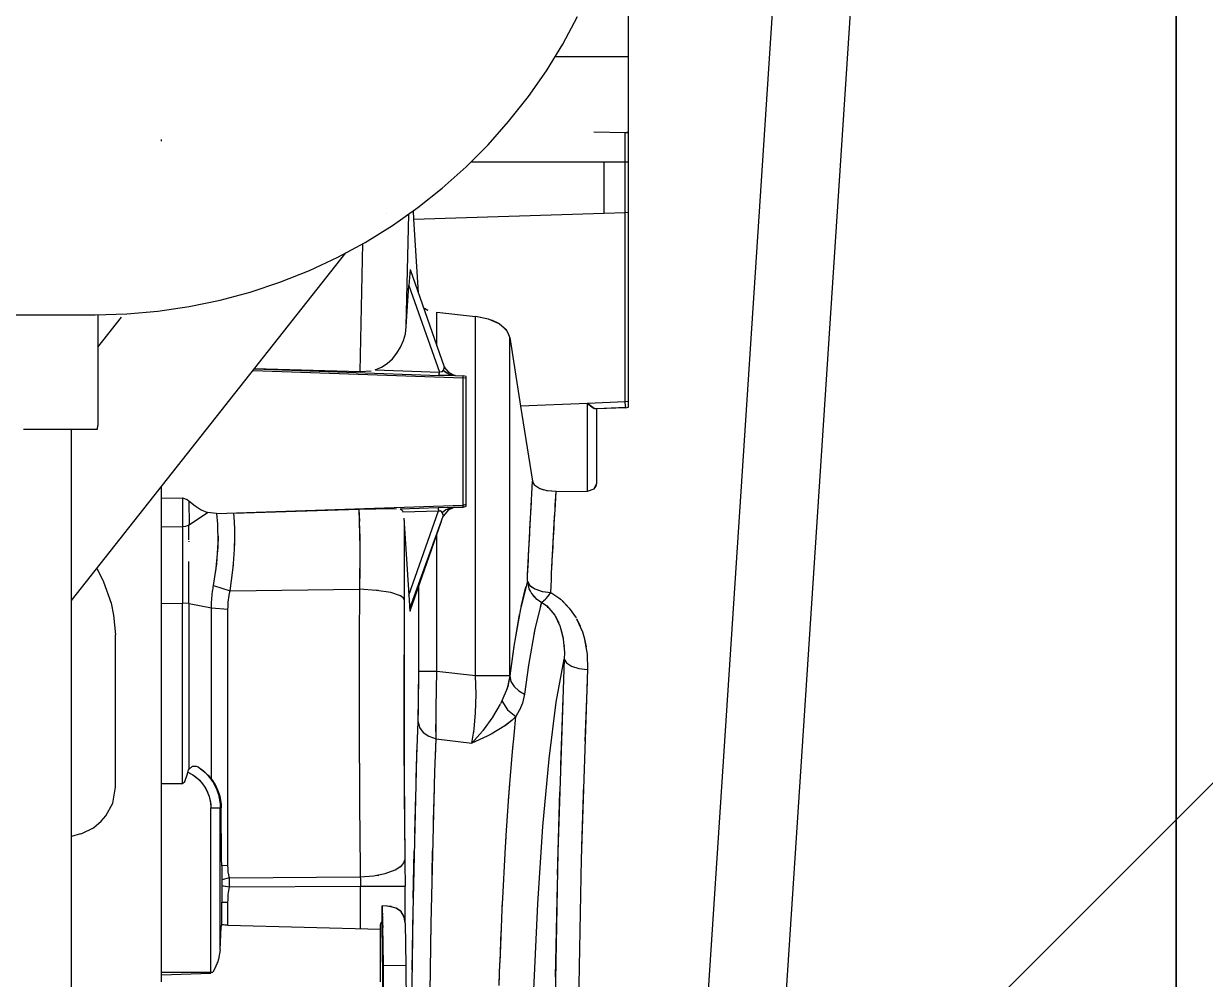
# Model space of a CAD drawing. Header units: millimetres. Extents: x 1084702 to 1166801, y 36632 to 124519.
# Drawn here: x 1103267 to 1103509.8, y 45596.8 to 45793.1 of the extents above; entities that cross this region are included whole.
import ezdxf

# ---------------------------------------------------------------- set-up
doc = ezdxf.new("R2010")
doc.units = ezdxf.units.MM
doc.header["$LTSCALE"] = 250
doc.layers.get('0').update_dxf_attribs({"color": 255})
doc.layers.add('%posline', color=240, linetype='Continuous')
doc.layers.add('%symbol', color=1, linetype='Continuous')
doc.styles.add('ROMANS', font='ROMANS.shx', dxfattribs={"height": 100})
doc.dimstyles.new('dott', dxfattribs={"dimscale": 100, "dimtxt": 150, "dimasz": 0.01, "dimexe": 0.5, "dimexo": 1, "dimgap": 1, "dimtad": 1, "dimdsep": 46, "dimtxsty": 'ROMANS', "dimcen": 1.5, "dimclrd": 1, "dimclre": 1, "dimclrt": 2, "dimazin": 2, "dimtfac": 1, "dimtmove": 2, "dimatfit": 3, "dimldrblk": 'DOT', "dimfxl": 1, "dimtvp": 100, "dimtolj": 1, "dimarcsym": 0})

# ---------------------------------------------------------------- blocks, each defined once
blk = doc.blocks.new('_Dot')
at = {"color": 0, "linetype": 'ByBlock', "lineweight": -2}
blk.add_line((-0.5, 0), (-1, 0), dxfattribs=at)
at = {"color": 0, "linetype": 'ByBlock', "const_width": 0.5}
blk.add_lwpolyline([(-0.25, 0, 1), (0.25, 0, 1)], format="xyb", close=True, dxfattribs=at)
blk = doc.blocks.new('GENERATOR-BORDE')
for p, q in [((-1337.61, 275.71), (-1337.61, -275.7)), ((-1564.59, 190.03), (-1564.59, -166.52)), ((-1442.15, 77.43), (-1412.9, -368.89)), ((-1426.12, 77.43), (-1396.94, -367.84)), ((-1337.61, -255.99), (-1337.61, -0.39)), ((-1495.88, -56.44), (-1495.65, -26.45)), ((-1495.88, -56.44), (-1495.65, -26.45)), ((-1500.56, -56.35), (-1500.45, -27.13)), ((-1500.56, -56.35), (-1500.45, -27.13)), ((-1546.11, -53), (-1546.11, -54.42)), ((-1546.11, -53), (-1546.11, -54.42)), ((-1501.11, -53), (-1501.11, -56.51)), ((-1501.11, -53), (-1501.11, -63.83)), ((-1546.11, -54.42), (-1546.11, -55)), ((-1546.11, -54.42), (-1546.11, -55)), ((-1546.11, -55), (-1546.11, -93.76)), ((-1546.11, -55), (-1535.96, -55)), ((-1546.11, -55), (-1546.11, -93.76)), ((-1546.11, -55), (-1535.96, -55)), ((-1535.96, -55), (-1535.57, -55)), ((-1535.96, -55), (-1535.96, -88.76)), ((-1535.96, -55), (-1535.57, -55)), ((-1535.96, -55), (-1535.96, -88.76)), ((-1476.61, -54.58), (-1476.61, -54.74)), ((-1476.61, -54.58), (-1476.61, -54.74)), ((-1534.61, -56.95), (-1534.59, -57.01)), ((-1501.11, -57.53), (-1501.11, -59.63)), ((-1500.56, -56.35), (-1495.88, -56.44)), ((-1500.56, -56.35), (-1495.88, -56.44)), ((-1465.13, -57.28), (-1465.11, -57.28)), ((-1546.11, -59.11), (-1546.11, -59.79)), ((-1534.03, -59.57), (-1534.03, -88.76)), ((-1534.03, -59.57), (-1534.03, -88.76)), ((-1501.11, -60.61), (-1501.11, -62.06)), ((-1501.11, -62.75), (-1501.11, -63.53)), ((-1533.66, -64.7), (-1533.66, -69.39)), ((-1533.66, -64.7), (-1533.66, -69.39)), ((-1532.43, -64.65), (-1501.11, -63.83)), ((-1532.43, -64.65), (-1532.43, -69.39)), ((-1532.43, -64.65), (-1532.43, -69.39)), ((-1505.21, -63.94), (-1505.21, -72.68)), ((-1505.21, -63.94), (-1505.21, -72.68)), ((-1501.11, -63.83), (-1501.11, -63.96)), ((-1501.11, -63.96), (-1501.11, -64.64)), ((-1501.11, -63.96), (-1501.11, -64.65)), ((-1500.78, -65.36), (-1500.78, -68.63)), ((-1500.78, -65.36), (-1500.78, -68.63)), ((-1496.05, -65.03), (-1496.05, -72.68)), ((-1496.05, -65.03), (-1496.05, -72.68)), ((-1496.86, -67.42), (-1496.83, -67.38)), ((-1533.67, -72.78), (-1533.66, -69.39)), ((-1533.67, -72.78), (-1533.66, -69.39)), ((-1533.66, -69.39), (-1532.43, -69.39)), ((-1533.66, -69.39), (-1532.43, -69.39)), ((-1533.67, -72.78), (-1533.4, -72.73)), ((-1533.67, -72.78), (-1533.4, -72.74)), ((-1533.4, -72.73), (-1532.14, -72.5)), ((-1533.38, -72.74), (-1532.14, -72.5)), ((-1532.14, -72.5), (-1505.21, -72.68)), ((-1532.14, -72.5), (-1505.21, -72.68)), ((-1505.21, -72.68), (-1496.05, -72.68)), ((-1505.21, -72.68), (-1496.83, -72.68)), ((-1532.14, -74.35), (-1505.25, -74.54)), ((-1532.14, -74.35), (-1505.25, -74.54)), ((-1532.43, -76.91), (-1532.43, -86)), ((-1532.43, -85.11), (-1532.43, -85.91)), ((-1532.43, -86), (-1532.43, -96.27)), ((-1535.96, -88.76), (-1534.31, -88.76)), ((-1535.96, -88.76), (-1534.03, -88.76)), ((-1534.03, -88.76), (-1533.83, -88.76)), ((-1534.03, -88.76), (-1533.83, -88.76)), ((-1555.52, -92.99), (-1555.52, -124.29)), ((-1546.11, -93.76), (-1546.11, -108.88)), ((-1546.11, -93.76), (-1541.8, -93.77)), ((-1546.11, -93.76), (-1541.8, -93.77)), ((-1541.8, -93.77), (-1541.8, -119.48)), ((-1535.83, -94.64), (-1535.83, -129.83)), ((-1535.83, -94.64), (-1535.83, -129.83)), ((-1546.11, -95.84), (-1546.11, -104.62)), ((-1541.8, -95.32), (-1541.8, -105.03)), ((-1540.44, -96.68), (-1540.44, -130.7)), ((-1540.44, -96.68), (-1540.44, -130.7)), ((-1532.43, -96.27), (-1532.43, -97.51)), ((-1532.43, -97.51), (-1532.43, -109.21)), ((-1489.77, -100.47), (-1489.77, -100.47)), ((-1489.77, -100.47), (-1489.77, -100.47)), ((-1489.68, -102.94), (-1482.34, -102.03)), ((-1546.11, -107.99), (-1546.11, -119.13)), ((-1541.8, -107.31), (-1541.8, -118.49)), ((-1532.43, -109.21), (-1532.43, -112.82)), ((-1532.43, -109.31), (-1532.43, -112.19)), ((-1532.43, -112.82), (-1532.43, -120.98)), ((-1481.5, -113.79), (-1481.49, -113.79)), ((-1481.5, -113.79), (-1481.49, -113.79)), ((-1493.24, -114.71), (-1493.23, -114.71)), ((-1489.52, -116.82), (-1481.55, -115.91)), ((-1489.52, -116.82), (-1481.55, -115.91)), ((-1481.55, -115.91), (-1474.54, -115.91)), ((-1481.55, -115.91), (-1474.54, -115.91)), ((-1481.55, -115.91), (-1481.55, -189.67)), ((-1481.55, -115.91), (-1481.55, -189.67)), ((-1474.54, -115.84), (-1474.54, -115.91)), ((-1474.54, -115.84), (-1474.54, -115.91)), ((-1474.54, -115.91), (-1474.54, -185.32)), ((-1474.54, -115.91), (-1474.54, -185.32)), ((-1546.11, -118.98), (-1546.11, -130.74)), ((-1493.23, -116.82), (-1493.23, -134.29)), ((-1493.23, -116.82), (-1493.23, -134.29)), ((-1493.23, -116.82), (-1492.76, -116.82)), ((-1492.76, -116.82), (-1492.49, -116.82)), ((-1492.49, -116.82), (-1491.62, -116.82)), ((-1491.62, -116.82), (-1491.21, -116.82)), ((-1491.21, -116.82), (-1489.52, -116.82)), ((-1489.52, -116.82), (-1489.52, -144.89)), ((-1489.52, -116.82), (-1489.52, -144.89)), ((-1541.8, -119.48), (-1541.8, -130.81)), ((-1532.43, -120.98), (-1532.43, -129.57)), ((-1532.43, -121.39), (-1532.43, -122.43)), ((-1546.11, -130.74), (-1541.8, -130.8)), ((-1546.11, -130.74), (-1546.11, -146.46)), ((-1540.44, -130.7), (-1535.83, -129.83)), ((-1532.43, -129.52), (-1532.43, -129.55)), ((-1495.07, -129.66), (-1488.19, -148.67)), ((-1494.99, -129.23), (-1488.56, -147.64)), ((-1564.59, -131.34), (-1508.2, -202.71)), ((-1532.18, -132.29), (-1532.1, -132.29)), ((-1531.98, -133.29), (-1505.39, -133.62)), ((-1531.98, -133.29), (-1505.39, -133.62)), ((-1496.27, -148.21), (-1495.3, -132.44)), ((-1496.27, -148.21), (-1495.3, -132.44)), ((-1495.3, -132.44), (-1489.19, -149.77)), ((-1495.3, -132.44), (-1489.19, -149.77)), ((-1559.37, -137.96), (-1558.02, -135.18)), ((-1546.11, -135.12), (-1546.11, -136.52)), ((-1546.11, -139.43), (-1546.11, -141.04)), ((-1546.11, -143.48), (-1546.11, -146.46)), ((-1546.11, -146.46), (-1541.8, -146.51)), ((-1546.11, -146.46), (-1541.8, -146.51)), ((-1546.11, -146.46), (-1546.11, -148.69)), ((-1546.11, -147.99), (-1546.11, -152.35)), ((-1541.8, -146.5), (-1541.8, -146.5)), ((-1540.45, -151.82), (-1540.44, -146.9)), ((-1540.44, -146.89), (-1536.62, -149.42)), ((-1540.44, -146.89), (-1536.62, -149.42)), ((-1540.45, -151.82), (-1540.45, -149.56)), ((-1534.8, -149.17), (-1534.74, -149.17)), ((-1534.8, -149.17), (-1534.74, -149.17)), ((-1534.8, -149.17), (-1534.74, -149.17)), ((-1534.8, -149.17), (-1534.74, -149.17)), ((-1534.8, -149.17), (-1534.74, -149.17)), ((-1534.74, -149.17), (-1484.14, -150.94)), ((-1534.74, -149.17), (-1484.14, -150.94)), ((-1531.21, -149.23), (-1505.54, -150.1)), ((-1497.05, -150.15), (-1489.23, -150.43)), ((-1497.05, -150.15), (-1489.23, -150.43)), ((-1496.48, -149.52), (-1489.19, -149.77)), ((-1496.48, -149.52), (-1489.19, -149.77)), ((-1489.23, -150.43), (-1489.19, -149.77)), ((-1489.23, -150.43), (-1489.22, -150.33)), ((-1489.22, -150.33), (-1489.21, -150.11)), ((-1489.21, -150.11), (-1489.19, -149.77)), ((-1488.53, -149.48), (-1488.5, -149.54)), ((-1488.53, -149.48), (-1488.5, -149.54)), ((-1488.39, -149.36), (-1488.39, -149.36)), ((-1487.28, -149.85), (-1487.19, -149.89)), ((-1487.28, -149.85), (-1486.07, -150.44)), ((-1486.77, -150.32), (-1486.17, -150.42)), ((-1486.17, -150.42), (-1486.07, -150.44)), ((-1486.17, -150.42), (-1486.17, -150.42)), ((-1486.07, -150.44), (-1485.78, -150.47)), ((-1485.92, -150.47), (-1484.14, -150.53)), ((-1485.92, -150.47), (-1484.14, -150.53)), ((-1484.14, -150.53), (-1484.14, -150.94)), ((-1484.14, -150.53), (-1484.14, -150.94)), ((-1546.11, -152.35), (-1541.79, -152.38)), ((-1546.11, -152.35), (-1546.11, -154.74)), ((-1546.11, -152.35), (-1541.79, -152.38)), ((-1484.14, -150.94), (-1484.14, -151.65)), ((-1484.14, -150.94), (-1484.14, -151.64)), ((-1484.14, -151.65), (-1484.14, -152.25)), ((-1484.14, -152.25), (-1484.14, -153.43)), ((-1484.14, -152.85), (-1484.14, -153.26)), ((-1483.46, -150.68), (-1483.46, -151.09)), ((-1483.46, -150.68), (-1483.46, -151.09)), ((-1483.46, -151.09), (-1483.46, -172.35)), ((-1483.46, -151.09), (-1483.46, -151.71)), ((-1483.46, -152.22), (-1483.46, -153.26)), ((-1484.14, -153.43), (-1484.14, -154.42)), ((-1484.14, -154.42), (-1484.14, -156.11)), ((-1483.46, -153.94), (-1483.46, -155.59)), ((-1465.01, -153.71), (-1458.54, -153.79)), ((-1458.54, -153.79), (-1457.17, -154.28)), ((-1458.54, -153.79), (-1458.54, -171.81)), ((-1458.54, -153.79), (-1458.54, -171.81)), ((-1457.17, -154.28), (-1456.61, -155.43)), ((-1484.14, -156.11), (-1484.14, -157.44)), ((-1484.14, -157.44), (-1484.14, -159.44)), ((-1483.46, -156.91), (-1483.46, -158.59)), ((-1472.31, -171.26), (-1469.86, -155.82)), ((-1472.31, -171.26), (-1469.86, -155.82)), ((-1456.61, -155.43), (-1456.61, -170.76)), ((-1456.61, -155.43), (-1456.61, -170.76)), ((-1456.61, -155.43), (-1456.61, -170.76)), ((-1484.14, -159.44), (-1484.14, -161.04)), ((-1484.14, -159.88), (-1484.14, -160.24)), ((-1483.46, -160.1), (-1483.46, -161.98)), ((-1484.14, -161.04), (-1484.14, -163.14)), ((-1484.14, -163.14), (-1484.14, -164.86)), ((-1484.14, -163.37), (-1484.14, -164.6)), ((-1484.14, -164.86), (-1484.14, -166.96)), ((-1483.46, -163.63), (-1483.46, -165.53)), ((-1574.43, -166.52), (-1570.86, -166.52)), ((-1570.86, -166.52), (-1559.27, -166.52)), ((-1559.27, -166.52), (-1559.17, -167.29)), ((-1559.17, -190.03), (-1559.17, -167.29)), ((-1484.14, -166.96), (-1484.14, -168.63)), ((-1484.14, -167.06), (-1484.14, -177.06)), ((-1483.46, -167.15), (-1483.46, -168.94)), ((-1484.14, -170.43), (-1484.14, -172.39)), ((-1483.46, -172.33), (-1483.46, -174.7)), ((-1474.54, -185.32), (-1472.31, -171.26)), ((-1474.54, -185.32), (-1472.31, -171.26)), ((-1472.31, -171.3), (-1458.54, -171.85)), ((-1472.31, -171.3), (-1458.54, -171.85)), ((-1458.54, -171.83), (-1457.18, -170.8)), ((-1458.54, -171.85), (-1450.79, -172.17)), ((-1457.18, -170.8), (-1457.13, -170.77)), ((-1457.13, -170.77), (-1456.61, -170.76)), ((-1456.61, -170.76), (-1450.78, -170.94)), ((-1456.61, -170.76), (-1450.78, -171.03)), ((-1450.79, -172.17), (-1450.79, -211)), ((-1450.78, -170.92), (-1450.11, -171.06)), ((-1450.11, -171.06), (-1450.11, -172.53)), ((-1450.11, -171.08), (-1450.11, -171.24)), ((-1450.11, -171.65), (-1450.11, -172.29)), ((-1450.11, -172.29), (-1450.11, -211.12)), ((-1450.11, -172.29), (-1450.11, -211.12)), ((-1484.14, -172.45), (-1484.14, -177.06)), ((-1483.46, -174.69), (-1483.46, -176.91)), ((-1527.28, -178.56), (-1484.14, -177.06)), ((-1527.28, -178.56), (-1484.14, -177.06)), ((-1484.14, -177.06), (-1484.14, -177.47)), ((-1484.14, -177.06), (-1484.14, -177.47)), ((-1483.46, -175.05), (-1483.46, -176.26)), ((-1483.46, -176.91), (-1483.46, -177.32)), ((-1483.46, -176.91), (-1483.46, -177.32)), ((-1527.01, -178.9), (-1489.04, -177.57)), ((-1527.01, -178.9), (-1489.04, -177.57)), ((-1505.28, -178.37), (-1504.69, -204.64)), ((-1502.18, -178.68), (-1489, -178.22)), ((-1502.18, -178.68), (-1489, -178.22)), ((-1495.27, -196.02), (-1489, -178.22)), ((-1495.27, -196.02), (-1489, -178.22)), ((-1494.99, -199.31), (-1488.03, -179.35)), ((-1489.04, -177.57), (-1489, -178.22)), ((-1489.04, -177.57), (-1489.03, -177.62)), ((-1489.03, -177.62), (-1489.03, -177.75)), ((-1489.03, -177.75), (-1489.01, -177.95)), ((-1489.01, -177.95), (-1489, -178.22)), ((-1488.33, -178.44), (-1488.33, -178.42)), ((-1488.33, -178.44), (-1488.33, -178.42)), ((-1486.43, -177.64), (-1486.36, -177.62)), ((-1485.72, -177.52), (-1484.14, -177.47)), ((-1485.72, -177.52), (-1484.14, -177.47)), ((-1483.46, -178.07), (-1483.46, -178.1)), ((-1450.11, -178.3), (-1450.11, -178.97)), ((-1559.17, -183.36), (-1554.3, -189.53)), ((-1489.52, -183.64), (-1489.52, -190.53)), ((-1489.52, -183.64), (-1489.52, -190.53)), ((-1450.11, -183.3), (-1450.11, -188.3)), ((-1495.79, -187.61), (-1495.27, -210.67)), ((-1495.79, -187.61), (-1495.27, -210.7)), ((-1495.79, -187.61), (-1495.27, -196.02)), ((-1495.79, -187.61), (-1495.27, -196.02)), ((-1596.01, -190.03), (-1559.71, -190.03)), ((-1489.52, -190.53), (-1481.55, -189.67)), ((-1489.52, -190.53), (-1481.55, -189.67)), ((-1494.28, -209.67), (-1493.33, -194.55)), ((-1450.11, -195.07), (-1450.11, -197.23)), ((-1499.77, -210.75), (-1499.77, -210.75)), ((-1499.77, -210.75), (-1499.77, -210.75)), ((-1494.28, -209.67), (-1455.11, -210.86)), ((-1455.11, -210.86), (-1450.79, -211)), ((-1455.11, -210.86), (-1455.11, -213.29)), ((-1455.11, -210.86), (-1450.79, -211)), ((-1450.79, -211), (-1450.79, -221.45)), ((-1450.11, -211.12), (-1450.11, -213)), ((-1450.11, -211.12), (-1450.11, -221.45)), ((-1455.11, -213.29), (-1455.11, -214.18)), ((-1450.79, -212.89), (-1450.79, -221.45)), ((-1450.11, -213), (-1450.11, -215.47)), ((-1450.11, -213.1), (-1450.11, -213.96)), ((-1455.11, -214.18), (-1455.11, -216.62)), ((-1450.11, -215.47), (-1450.11, -218.35)), ((-1450.11, -215.69), (-1450.11, -216.88)), ((-1455.11, -216.62), (-1455.11, -217.67)), ((-1455.11, -217.67), (-1455.11, -221.45)), ((-1450.11, -218.35), (-1450.11, -221.45)), ((-1450.11, -218.72), (-1450.11, -221.45)), ((-1482.41, -221.44), (-1455.11, -221.45)), ((-1455.11, -221.45), (-1450.79, -221.45)), ((-1455.11, -221.45), (-1450.79, -221.45)), ((-1450.79, -221.45), (-1450.11, -221.45)), ((-1450.79, -221.45), (-1450.79, -227.41)), ((-1450.79, -221.45), (-1450.11, -221.45)), ((-1450.79, -221.45), (-1450.79, -227.41)), ((-1450.11, -221.45), (-1450.11, -227.46)), ((-1450.11, -221.45), (-1450.11, -227.46)), ((-1450.11, -221.45), (-1450.11, -227.46)), ((-1546.11, -225.68), (-1546.11, -226.04)), ((-1450.78, -227.41), (-1450.11, -227.46)), ((-1450.11, -225.83), (-1450.11, -226.5)), ((-1450.11, -227.46), (-1450.11, -227.73)), ((-1450.11, -227.46), (-1450.11, -228.93)), ((-1450.11, -227.73), (-1450.11, -230.55)), ((-1450.11, -227.73), (-1450.11, -243.03)), ((-1450.11, -230.37), (-1450.11, -231.51)), ((-1450.11, -230.55), (-1450.11, -234.21)), ((-1450.11, -233.8), (-1450.11, -235.34)), ((-1450.11, -234.21), (-1450.11, -238.47)), ((-1450.11, -237.79), (-1450.11, -239.55)), ((-1450.11, -238.47), (-1450.11, -243.03)), ((-1465.18, -243.03), (-1450.11, -243.03)), ((-1450.11, -243.03), (-1450.11, -247.61)), ((-1450.11, -243.03), (-1450.11, -247.69)), ((-1450.11, -247.61), (-1450.11, -251.86)), ((-1450.11, -247.61), (-1450.11, -258.34))]:
    blk.add_line(p, q)
for points in [[(-1494.84, -32.93), (-1494.41, -67.15), (-1493.62, -99.38), (-1493.38, -106.41)], [(-1491.14, -32.08), (-1490.71, -64.96), (-1489.92, -96.14), (-1489.68, -102.94)], [(-1470.18, -32.44), (-1469.6, -51.35), (-1468.77, -68.99), (-1467.71, -84.93), (-1466.45, -98.77), (-1464.97, -110.44), (-1463.35, -119.26)], [(-1470.18, -32.44), (-1469.6, -51.35), (-1468.77, -68.99), (-1467.71, -84.93), (-1466.45, -98.77), (-1464.97, -110.44), (-1463.35, -119.26)], [(-1463.35, -119.25), (-1464.64, -79.63), (-1465.41, -38.25)], [(-1458.54, -117.17), (-1459.84, -78.24), (-1460.61, -37.58)], [(-1500.78, -40.64), (-1500.61, -54.42), (-1500.74, -64.66), (-1500.78, -65.36)], [(-1476.7, -52.23), (-1476.54, -56.81)], [(-1476.69, -52.52), (-1476.54, -56.73)], [(-1546.11, -54.42), (-1535.96, -54.8)], [(-1546.11, -54.42), (-1535.96, -54.8)], [(-1535.96, -54.8), (-1535.96, -55)], [(-1535.96, -54.8), (-1535.96, -55)], [(-1534.6, -56.98), (-1535.28, -55.45), (-1535.57, -55)], [(-1500.61, -54.74), (-1500.61, -54.74)], [(-1500.61, -54.79), (-1500.61, -55.71)], [(-1494.6, -55.41), (-1494.39, -67.89)], [(-1464.8, -73.06), (-1465.18, -54.03)], [(-1534.03, -59.57), (-1534.37, -57.69), (-1534.59, -57)], [(-1534.59, -57.01), (-1534.59, -57.01)], [(-1500.62, -56.13), (-1500.74, -64.66), (-1500.78, -65.36)], [(-1500.78, -68.63), (-1500.56, -56.35)], [(-1500.59, -60.74), (-1500.56, -56.35)], [(-1496.05, -65.03), (-1495.88, -56.44)], [(-1496.05, -65.03), (-1495.88, -56.44)], [(-1476.54, -56.81), (-1476.53, -57.01)], [(-1476.53, -57.01), (-1476.24, -64.1)], [(-1476.53, -57.06), (-1476.27, -63.37)], [(-1534.03, -59.57), (-1533.8, -64.28), (-1533.71, -64.71), (-1533.66, -64.7)], [(-1534.03, -59.58), (-1533.8, -64.28), (-1533.71, -64.71), (-1533.66, -64.7)], [(-1490.78, -60.83), (-1490.64, -68.3)], [(-1501.11, -64.64), (-1500.96, -65.17), (-1500.78, -65.36)], [(-1501.11, -64.64), (-1501.1, -64.75)], [(-1500.65, -65.02), (-1500.63, -64.17)], [(-1496.05, -65.03), (-1496.25, -66.35), (-1496.82, -67.39)], [(-1496.05, -65.03), (-1496.22, -66.25), (-1496.34, -66.61)], [(-1476.24, -64.09), (-1476.07, -67.91)], [(-1496.35, -66.62), (-1496.92, -67.5), (-1497.87, -68.13), (-1499.68, -68.56), (-1500.78, -68.63)], [(-1500.72, -67.49), (-1500.69, -66.77)], [(-1496.88, -67.45), (-1497.92, -68.15), (-1498.84, -68.43)], [(-1496.85, -67.42), (-1496.86, -67.43)], [(-1476.07, -67.91), (-1475.96, -70.16)], [(-1498.88, -68.44), (-1500.78, -68.63)], [(-1498.85, -68.42), (-1498.85, -68.41)], [(-1494.35, -70.21), (-1494.15, -79.81)], [(-1476.06, -68.02), (-1475.99, -69.61)], [(-1475.96, -70.16), (-1475.47, -79.37)], [(-1459.98, -72.55), (-1460, -71.8)], [(-1532.14, -74.35), (-1533.67, -73.95)], [(-1532.14, -74.35), (-1533.67, -73.95)], [(-1505.36, -84.65), (-1505.25, -74.54)], [(-1505.25, -74.54), (-1502.55, -74.75), (-1500.1, -75.25), (-1498.11, -75.98), (-1496.74, -76.88)], [(-1505.25, -74.54), (-1505.25, -74.54)], [(-1502.17, -74.81), (-1501.45, -74.93)], [(-1490.5, -75), (-1490.38, -79.93)], [(-1464.3, -92.02), (-1464.76, -74.96)], [(-1532.43, -76.9), (-1533.71, -76.83)], [(-1532.43, -76.9), (-1533.71, -76.83)], [(-1498.86, -75.65), (-1498.85, -75.65)], [(-1497.06, -76.61), (-1496.74, -76.88)], [(-1496.74, -76.88), (-1496.28, -77.47), (-1496.09, -78.07)], [(-1496.23, -131.46), (-1496.26, -95.46), (-1496.09, -78.07)], [(-1496.18, -86.1), (-1496.09, -78.07)], [(-1475.47, -79.37), (-1475.25, -83.06)], [(-1475.46, -79.48), (-1475.26, -82.81)], [(-1459.4, -93.62), (-1459.77, -80.82)], [(-1562.76, -83.38), (-1564.59, -82.84)], [(-1562.76, -83.38), (-1562.43, -83.48)], [(-1562.43, -83.48), (-1560.09, -84.65), (-1558.49, -85.99), (-1557.5, -87.09), (-1556.11, -89.73), (-1555.52, -92.99)], [(-1505.38, -87.8), (-1505.36, -84.65)], [(-1505.38, -87.55), (-1505.36, -84.67)], [(-1494.07, -83.55), (-1493.86, -91.33)], [(-1475.25, -83.06), (-1474.77, -90.12)], [(-1496.23, -90.73), (-1496.18, -86.11)], [(-1490.22, -86.23), (-1490.03, -92.74)], [(-1505.43, -95.92), (-1505.38, -87.81)], [(-1496.26, -95.06), (-1496.23, -90.77)], [(-1474.77, -90.11), (-1474.5, -93.73)], [(-1474.76, -90.34), (-1474.52, -93.55)], [(-1541.8, -93.77), (-1541.31, -94.15), (-1540.76, -95.72), (-1540.69, -96.05)], [(-1474.5, -93.73), (-1473.97, -100.25)], [(-1540.44, -96.68), (-1540.44, -96.69)], [(-1540.44, -96.68), (-1539.75, -97.31), (-1538.94, -97.31), (-1538.57, -97.13)], [(-1505.45, -99.96), (-1505.43, -95.92)], [(-1505.45, -99.44), (-1505.44, -96.26)], [(-1496.28, -99.79), (-1496.26, -95.07)], [(-1493.76, -94.8), (-1493.55, -101.76)], [(-1489.82, -99.21), (-1489.68, -102.94)], [(-1463.66, -111.33), (-1464.13, -97.53)], [(-1505.47, -107.53), (-1505.45, -99.96)], [(-1496.3, -104.19), (-1496.28, -99.81)], [(-1473.97, -100.25), (-1473.66, -103.65)], [(-1473.96, -100.39), (-1473.66, -103.61)], [(-1496.31, -108.97), (-1496.3, -104.2)], [(-1493.38, -106.41), (-1493.09, -105.27), (-1492.31, -104.24), (-1491.14, -103.44), (-1489.68, -102.94)], [(-1491.82, -103.84), (-1491.39, -103.57)], [(-1489.7, -102.94), (-1489.68, -102.94)], [(-1489.68, -102.94), (-1489.69, -105.89)], [(-1489.68, -102.94), (-1489.67, -109.28)], [(-1479.18, -103.45), (-1482.34, -102.03)], [(-1479.17, -103.45), (-1482.34, -102.03)], [(-1480.15, -104.52), (-1482.34, -102.03)], [(-1482.33, -102.03), (-1482.34, -102.03)], [(-1482.34, -102.03), (-1481.86, -104.9), (-1481.55, -108.27), (-1481.45, -112), (-1481.55, -115.91)], [(-1482.34, -102.03), (-1481.86, -104.9), (-1481.55, -108.27), (-1481.45, -112), (-1481.55, -115.91)], [(-1481.93, -104.34), (-1481.94, -104.31)], [(-1475.53, -105.57), (-1478.38, -103.85), (-1479.15, -103.46)], [(-1473.66, -103.65), (-1473.28, -107.49)], [(-1458.65, -114.61), (-1459.1, -102.45)], [(-1493.38, -106.39), (-1493.38, -106.41)], [(-1493.38, -106.41), (-1493.31, -109.06)], [(-1493.38, -106.41), (-1493.38, -106.41)], [(-1493.38, -106.41), (-1493.23, -116.82)], [(-1492.97, -105.04), (-1492.7, -104.66)], [(-1479.79, -104.97), (-1480.13, -104.54)], [(-1478.04, -107.41), (-1480.01, -104.69)], [(-1474.04, -106.75), (-1475.52, -105.58)], [(-1474.04, -106.75), (-1475.51, -105.59)], [(-1475.49, -105.66), (-1475.48, -105.65)], [(-1475.49, -105.66), (-1475.48, -105.65)], [(-1473.28, -107.49), (-1474.04, -106.75)], [(-1505.47, -111.62), (-1505.47, -107.53)], [(-1505.47, -111.46), (-1505.47, -107.78)], [(-1496.23, -131.46), (-1496.31, -108.97)], [(-1489.67, -109.26), (-1489.67, -109.28)], [(-1476.49, -110.02), (-1478.09, -107.34)], [(-1476.15, -110.69), (-1475.01, -108.86), (-1473.27, -107.49)], [(-1476.15, -110.7), (-1475.01, -108.86), (-1473.28, -107.49)], [(-1472.51, -108.84), (-1473.28, -107.49)], [(-1472.58, -108.7), (-1473.28, -107.49)], [(-1471.5, -112.12), (-1471.92, -110.27), (-1472.52, -108.83)], [(-1505.46, -119.76), (-1505.47, -111.62)], [(-1493.29, -109.94), (-1493.25, -112.14)], [(-1489.67, -109.28), (-1489.52, -116.82)], [(-1476.15, -110.69), (-1476.45, -110.1)], [(-1476.15, -110.69), (-1476.38, -110.22)], [(-1474.54, -115.84), (-1475.09, -113.23), (-1476.15, -110.7)], [(-1475.54, -109.56), (-1475.53, -109.56)], [(-1471.5, -112.12), (-1471.75, -110.82)], [(-1493.24, -113.16), (-1493.23, -116.82)], [(-1489.61, -112.97), (-1489.52, -116.82)], [(-1474.54, -115.84), (-1474.94, -113.68), (-1475.17, -112.98)], [(-1474.54, -115.84), (-1474.28, -114.69), (-1473.65, -113.64), (-1472.69, -112.76), (-1471.5, -112.12)], [(-1474.54, -115.84), (-1474.28, -114.69), (-1473.65, -113.64), (-1472.69, -112.76), (-1471.5, -112.12)], [(-1467.99, -130.98), (-1469.37, -125.46), (-1470.67, -118.05), (-1471.5, -112.12)], [(-1471.48, -112.26), (-1471.5, -112.12)], [(-1458.67, -114.09), (-1458.66, -114.09)], [(-1470.92, -135.32), (-1472.34, -129.61), (-1473.69, -121.96), (-1474.54, -115.84)], [(-1473.7, -121.89), (-1474.54, -115.84)], [(-1464.19, -115.16), (-1464.17, -115.15)], [(-1470.55, -118.87), (-1470.68, -117.98)], [(-1463.44, -118.8), (-1463.45, -118.8)], [(-1463.44, -118.8), (-1463.45, -118.8)], [(-1463.35, -119.26), (-1463.36, -118.95)], [(-1463.35, -119.25), (-1462.88, -118.51), (-1461.82, -117.86), (-1460.31, -117.39), (-1458.54, -117.17)], [(-1463.35, -119.26), (-1462.89, -118.51)], [(-1459.15, -123.32), (-1458.62, -120.27), (-1458.54, -117.17)], [(-1505.45, -123.14), (-1505.46, -119.75)], [(-1505.45, -122.86), (-1505.46, -120.59)], [(-1467.99, -130.98), (-1466.93, -130.2), (-1465.3, -128.29), (-1464.23, -126.14), (-1463.53, -123.43), (-1463.31, -120.65), (-1463.35, -119.25)], [(-1463.35, -119.26), (-1463.35, -119.25)], [(-1505.39, -133.62), (-1505.45, -123.14)], [(-1472.57, -128.45), (-1473.58, -122.69)], [(-1464.02, -125.51), (-1463.55, -123.57)], [(-1463.67, -123.8), (-1463.66, -123.8)], [(-1463.67, -123.8), (-1463.66, -123.8)], [(-1463.39, -122.39), (-1463.35, -121.91)], [(-1460.83, -127.59), (-1459.62, -124.9), (-1459.17, -123.42)], [(-1459.16, -123.35), (-1458.83, -121.84)], [(-1558.02, -135.18), (-1556.43, -130.78), (-1555.92, -128.31), (-1555.52, -124.29)], [(-1473.37, -123.85), (-1473.38, -123.86)], [(-1473.37, -123.86), (-1473.38, -123.86)], [(-1473.34, -124.05), (-1473.33, -124.05)], [(-1473.34, -124.05), (-1473.33, -124.05)], [(-1469.24, -126.07), (-1469.58, -124.39)], [(-1463.74, -124.24), (-1463.78, -124.25)], [(-1463.74, -124.24), (-1463.78, -124.25)], [(-1463.73, -124.06), (-1463.71, -124.06)], [(-1463.73, -124.06), (-1463.71, -124.06)], [(-1460.85, -127.63), (-1460.07, -126.05)], [(-1472.86, -126.8), (-1472.89, -126.82)], [(-1472.85, -126.8), (-1472.89, -126.82)], [(-1472.72, -127.84), (-1472.7, -127.83)], [(-1465.21, -128.15), (-1464.46, -126.71)], [(-1463.79, -131.31), (-1462.3, -129.76), (-1460.91, -127.74)], [(-1540.44, -130.7), (-1541.8, -130.81)], [(-1535.83, -129.83), (-1532.43, -129.55)], [(-1535.83, -129.83), (-1532.43, -129.55)], [(-1495.3, -132.44), (-1495.07, -129.41), (-1495.02, -129.15)], [(-1495.3, -132.44), (-1495.04, -129.22), (-1494.99, -129.23)], [(-1495.02, -129.15), (-1494.99, -129.27)], [(-1471.27, -134.11), (-1472.25, -130.06)], [(-1472.03, -131.07), (-1471.99, -131.05)], [(-1472.02, -131.06), (-1471.99, -131.05)], [(-1470.92, -135.32), (-1470.69, -133.99), (-1470.09, -132.76), (-1469.17, -131.73), (-1467.99, -130.98)], [(-1468, -130.97), (-1468.28, -130.01)], [(-1468.22, -130.13), (-1468.21, -130.12)], [(-1468.22, -130.13), (-1468.22, -130.13)], [(-1467.99, -130.98), (-1467.92, -130.94)], [(-1467.99, -130.98), (-1467.63, -131.21)], [(-1467.99, -130.98), (-1467.99, -130.98)], [(-1467.11, -130.36), (-1466.13, -129.41)], [(-1466.82, -129.99), (-1466.73, -129.99)], [(-1466.81, -129.99), (-1466.72, -129.99)], [(-1466.73, -129.9), (-1466.7, -129.95)], [(-1466.73, -129.9), (-1466.69, -129.95)], [(-1463.82, -131.33), (-1462.37, -129.84)], [(-1535.39, -134.41), (-1531.98, -133.29)], [(-1535.39, -134.41), (-1531.98, -133.29)], [(-1531.98, -133.29), (-1531.42, -137.53)], [(-1496.23, -131.46), (-1496.45, -131.86), (-1497.01, -132.25), (-1499, -132.94), (-1501.93, -133.41), (-1505.39, -133.62)], [(-1501.6, -133.38), (-1502.32, -133.45)], [(-1496.9, -132.19), (-1497.22, -132.36)], [(-1470.92, -135.32), (-1470.46, -134.47), (-1469.4, -133.73), (-1467.88, -133.2), (-1466.11, -132.95)], [(-1470.6, -133.73), (-1470.4, -133.28)], [(-1469.72, -132.27), (-1469.38, -131.92)], [(-1469.16, -133.62), (-1468.19, -133.28)], [(-1467.73, -133.17), (-1466.11, -132.95)], [(-1467.63, -131.21), (-1467.53, -131.3)], [(-1467.63, -131.22), (-1467.54, -131.29)], [(-1467.53, -131.3), (-1467.21, -131.6)], [(-1467.21, -131.6), (-1467.08, -131.73)], [(-1467.21, -131.6), (-1467.08, -131.74)], [(-1467.08, -131.74), (-1466.74, -132.13)], [(-1466.74, -132.13), (-1466.6, -132.3)], [(-1466.72, -132.15), (-1466.61, -132.29)], [(-1466.6, -132.3), (-1466.11, -132.96)], [(-1466.11, -132.95), (-1464.44, -131.85), (-1463.93, -131.43)], [(-1535.39, -134.41), (-1534.72, -138.86), (-1534.43, -143.22), (-1534.5, -146.99)], [(-1505.54, -150.1), (-1505.32, -142.32), (-1505.39, -133.62)], [(-1505.32, -137.92), (-1505.39, -133.62)], [(-1470.92, -135.32), (-1470.51, -134.53)], [(-1470.92, -135.32), (-1470.92, -135.31)], [(-1470.27, -134.29), (-1469.58, -133.83)], [(-1534.91, -137.27), (-1534.45, -142.33), (-1534.41, -144.52)], [(-1531.42, -137.53), (-1531.3, -138.89)], [(-1531.42, -137.59), (-1531.31, -138.69)], [(-1531.3, -138.9), (-1531.11, -141.79)], [(-1505.32, -142.33), (-1505.31, -139.09)], [(-1531.11, -141.79), (-1531.05, -143.29)], [(-1531.1, -142.03), (-1531.06, -143.04)], [(-1531.05, -143.3), (-1531.04, -145.9)], [(-1505.4, -146.64), (-1505.33, -143.45)], [(-1470.44, -145.31), (-1470.43, -145.31)], [(-1541.8, -146.5), (-1541.06, -146.61), (-1540.44, -146.89)], [(-1541.8, -146.5), (-1541.71, -146.5)], [(-1540.52, -146.84), (-1540.44, -146.89)], [(-1534.51, -147), (-1534.74, -149.17)], [(-1531.09, -147.45), (-1531.21, -149.23)], [(-1531.04, -145.91), (-1531.09, -147.44)], [(-1531.05, -146.11), (-1531.09, -147.34)], [(-1505.54, -150.1), (-1505.43, -147.56)], [(-1540.45, -151.82), (-1539.19, -150.75), (-1537.91, -149.95), (-1536.62, -149.42)], [(-1534.8, -149.17), (-1536.62, -149.42)], [(-1534.8, -149.17), (-1536.62, -149.42)], [(-1531.21, -149.23), (-1531.21, -149.23)], [(-1505.54, -150.1), (-1498.49, -150.2), (-1497.81, -150.18)], [(-1505.52, -150.1), (-1499.13, -150.21)], [(-1500.62, -150.2), (-1500.62, -150.19)], [(-1500.62, -150.2), (-1500.62, -150.19)], [(-1497.05, -150.15), (-1496.61, -149.86), (-1496.48, -149.52)], [(-1497.05, -150.15), (-1496.61, -149.86), (-1496.48, -149.52)], [(-1497.05, -150.15), (-1497.05, -150.15)], [(-1497.05, -150.15), (-1497.05, -150.15)], [(-1489.23, -150.43), (-1485.92, -150.47)], [(-1489.23, -150.43), (-1487.24, -150.47)], [(-1489.19, -149.77), (-1488.73, -149.76), (-1488.4, -149.36)], [(-1488.76, -149.78), (-1488.42, -149.44), (-1488.4, -149.36)], [(-1485.92, -150.47), (-1486.81, -150.31), (-1487.64, -149.93), (-1488.39, -149.36)], [(-1488.29, -150.45), (-1488.29, -150.46)], [(-1488.29, -150.45), (-1488.29, -150.46)], [(-1487.1, -149.96), (-1488.19, -148.67)], [(-1487.1, -149.96), (-1488.19, -148.67)], [(-1488.16, -150.48), (-1488.17, -150.48)], [(-1488.16, -150.48), (-1488.17, -150.48)], [(-1484.14, -150.53), (-1483.46, -150.68)], [(-1484.14, -150.53), (-1483.46, -150.68)], [(-1541.79, -152.38), (-1540.79, -152.09), (-1540.45, -151.82)], [(-1484.14, -150.94), (-1483.46, -151.09)], [(-1484.14, -150.94), (-1483.46, -151.09)], [(-1465.01, -153.71), (-1466.8, -153.85), (-1468.32, -154.29), (-1469.39, -154.98), (-1469.86, -155.82)], [(-1468.96, -154.64), (-1469.58, -155.19), (-1469.86, -155.82)], [(-1467.52, -154.01), (-1468.58, -154.41)], [(-1465.01, -153.71), (-1466.98, -153.88)], [(-1457.17, -154.28), (-1456.75, -154.8), (-1456.61, -155.43)], [(-1458.54, -171.81), (-1457.36, -170.9), (-1457.16, -170.79)], [(-1458.54, -171.81), (-1457.37, -170.9), (-1457.17, -170.8)], [(-1457.15, -170.79), (-1456.65, -170.69), (-1456.61, -170.76)], [(-1450.78, -171.14), (-1450.79, -172.17)], [(-1450.79, -172.17), (-1450.11, -172.29)], [(-1450.79, -172.17), (-1450.11, -172.29)], [(-1450.78, -170.92), (-1450.78, -170.92), (-1450.78, -171.03)], [(-1450.78, -171.15), (-1450.78, -171.03)], [(-1450.78, -171.04), (-1450.78, -171.03)], [(-1483.46, -176.91), (-1484.14, -177.06)], [(-1483.46, -176.91), (-1484.14, -177.06)], [(-1526.96, -178.96), (-1505.28, -178.37)], [(-1526.96, -178.96), (-1505.28, -178.37)], [(-1505.28, -178.37), (-1503.03, -178.48)], [(-1505.28, -178.37), (-1503, -178.48)], [(-1502.18, -178.68), (-1500.9, -179.26), (-1499.72, -180.03), (-1498.65, -180.99), (-1497.72, -182.1), (-1496.96, -183.34), (-1496.38, -184.7), (-1495.98, -186.13), (-1495.79, -187.61)], [(-1485.72, -177.52), (-1489.04, -177.57)], [(-1486.88, -177.52), (-1489.04, -177.57)], [(-1488.2, -178.64), (-1488.46, -178.27), (-1489, -178.22)], [(-1488.2, -178.64), (-1488.41, -178.31)], [(-1488.2, -178.64), (-1487.03, -177.85), (-1485.72, -177.52)], [(-1488.2, -178.64), (-1487.53, -178.11)], [(-1488.12, -177.54), (-1488.12, -177.54)], [(-1488.12, -177.54), (-1488.12, -177.54)], [(-1488.03, -179.35), (-1487.98, -179.16)], [(-1488.03, -179.35), (-1487.98, -179.16)], [(-1488.03, -179.35), (-1487.97, -179.42), (-1488.02, -179.26)], [(-1488.03, -179.35), (-1487.97, -179.42), (-1488.02, -179.26)], [(-1488.02, -179.26), (-1487.12, -178.21), (-1485.91, -177.52)], [(-1488.02, -179.26), (-1487.12, -178.21), (-1485.91, -177.52)], [(-1488, -177.52), (-1488, -177.52)], [(-1488, -177.52), (-1488, -177.52)], [(-1487.31, -177.99), (-1486.76, -177.73)], [(-1486.52, -177.66), (-1485.72, -177.52)], [(-1483.46, -177.32), (-1484.14, -177.47)], [(-1483.46, -177.32), (-1484.14, -177.47)], [(-1500.06, -179.78), (-1500.05, -179.79)], [(-1474.54, -185.32), (-1474.78, -186.1), (-1475.23, -186.85), (-1476.73, -188.16), (-1478.9, -189.13), (-1481.55, -189.67)], [(-1475.25, -186.88), (-1475.93, -187.57)], [(-1478.95, -189.14), (-1481.55, -189.67)], [(-1476.77, -188.19), (-1478.19, -188.88)], [(-1559.71, -190.03), (-1553.2, -190.22), (-1546.83, -190.77), (-1540.4, -191.71), (-1534.04, -193.03), (-1527.87, -194.68), (-1521.79, -196.7), (-1515.67, -199.13), (-1509.89, -201.84), (-1504.25, -204.89), (-1498.65, -208.35), (-1493.43, -212.02), (-1488.43, -215.99), (-1483.5, -220.39), (-1479, -224.92), (-1474.76, -229.71), (-1470.69, -234.88), (-1467.01, -240.15), (-1463.66, -245.6), (-1460.62, -251.25)], [(-1492.08, -191.34), (-1491.37, -190.98)], [(-1491.95, -191.26), (-1491.38, -190.98)], [(-1494.99, -199.31), (-1495.27, -196.02)], [(-1494.99, -199.31), (-1495.27, -196.02)], [(-1495.82, -210.68), (-1495.83, -210.68)], [(-1495.82, -210.68), (-1495.83, -210.68)], [(-1494.36, -211.33), (-1494.28, -209.67)], [(-1450.79, -211), (-1450.11, -211.12)], [(-1450.79, -211), (-1450.11, -211.12)], [(-1450.78, -227.41), (-1457.25, -227.55)]]:
    blk.add_lwpolyline(points)
for centre, radius, start, end in [((-1530.54, -137.38), 72.75, 91.4885, 92.4617), ((-1530.54, -137.38), 72.75, 91.4885, 92.4617), ((-1515.49, -69.4), 16.94, 179.9605, 190.5272), ((-1515.49, -69.4), 16.94, 179.9761, 190.5272), ((-1659.25, -72.52), 125.59, 359.3483, 359.8843), ((-1659.25, -72.52), 125.59, 359.3484, 359.8843), ((-1397.84, -73.43), 134.3, 179.6034, 180.3938), ((-1397.84, -73.43), 134.3, 179.6034, 180.3938), ((-1533.14, -73.06), 27.93, 356.976, 0.7935), ((-1533.14, -73.06), 27.93, 356.9759, 0.7935), ((-1884.3, -72.76), 388.25, 359.2164, 0.0127), ((-1884.3, -72.76), 388.25, 359.2164, 0.0127), ((-3567.75, -50.25), 2034.21, 359.25124, 359.33236), ((-3567.75, -50.25), 2034.21, 359.25116, 359.33236), ((-1520.9, -76.9), 11.53, 167.2288, 180.0336), ((-1520.9, -76.9), 11.53, 167.2288, 180.0542), ((946.81, -108.91), 2480.73, 179.25925, 179.53465), ((946.81, -108.91), 2480.72, 179.25925, 179.26161), ((-1543.96, -88.75), 8, 294.1304, 359.9713), ((-1544.03, -88.76), 10, 303.0621, 359.9863), ((-1543.96, -88.75), 8, 340.9192, 359.9713), ((-1543.69, -88.69), 9.86, 322.9019, 359.5992), ((-1544.03, -88.76), 10, 342.0577, 359.9863), ((-1543.69, -88.69), 9.86, 342.006, 359.5992), ((-1543.96, -88.75), 8, 294.1304, 334.5776), ((-1543.96, -88.75), 8, 334.8322, 340.8507), ((-1543.69, -88.69), 9.86, 322.9019, 339.9283), ((-1544.05, -88.37), 10.33, 301.9987, 322.6775), ((-1544.03, -88.76), 10, 303.0621, 323.8828), ((-1544.03, -88.76), 10, 323.9504, 326.7043), ((-1538.53, -95.57), 2.21, 192.592, 210.104), ((-1538.53, -95.57), 2.21, 192.5923, 210.1062), ((-1544.05, -88.37), 10.33, 312.0711, 312.0963), ((-1489.79, -110.49), 16.8, 10.2791, 10.2912), ((-1489.79, -110.49), 16.8, 10.1954, 10.2146), ((-1471.6, -118.71), 7.23, 288.3254, 288.4453), ((-1471.6, -118.71), 7.23, 288.3251, 288.4449), ((-1471.72, -123.11), 3.49, 313.8094, 314.0612), ((-1471.72, -123.11), 3.49, 313.815, 314.0667), ((-9786.82, -141.39), 8245.02, 359.985648, 0.073632), ((21095.41, -141.18), 22635.86, 179.973473, 179.995252), ((-1512.71, -129.93), 23.12, 179.7612, 187.8908), ((-1516.9, -129.6), 15.53, 179.8562, 193.7472), ((-1516.9, -129.6), 15.53, 179.8562, 193.7472), ((-1512.71, -129.93), 23.12, 188.114, 191.1726), ((-2284.58, -137.93), 788.38, 359.25334, 0.47073), ((-2284.58, -137.93), 788.38, 0.02471, 0.47073), ((534.32, -37.26), 2002.72, 182.7389, 183.33344), ((-9786.82, -141.39), 8245.02, 359.98583, 0.04433), ((605.88, -37.68), 2079.09, 182.69176, 183.2575), ((605.88, -37.68), 2079.09, 182.69181, 183.16657), ((-2284.58, -137.93), 788.38, 359.73351, 0.02457), ((534.32, -37.26), 2002.72, 182.90048, 183.33348), ((-2284.58, -137.93), 788.38, 359.25334, 359.72555), ((-9786.82, -141.39), 8245.02, 359.964523, 359.985677), ((21095.86, -141.18), 22636.3, 180.00559, 180.00585), ((21095.41, -141.18), 22635.86, 180.006555, 180.014442), ((-5078.21, -153.33), 3536.42, 0.01545, 0.11048), ((-5078.21, -153.33), 3536.42, 0.01545, 0.11048), ((-1534.32, -234.03), 84.86, 90.2707, 90.2883), ((-1503.08, -147.75), 6.82, 345.0417, 345.0982), ((-1503.08, -147.75), 6.82, 345.0419, 345.1229), ((-1504.2, -144.3), 16.59, 342.2498, 343.8029), ((-1504.2, -144.3), 16.59, 343.8643, 344.7361), ((-1506.4, -184.36), 19.08, 15.4983, 17.4652), ((-1461.36, -177.51), 26.73, 182.1634, 182.1763), ((-1461.36, -177.51), 26.73, 182.1588, 182.172), ((-1450.71, -230.93), 3.52, 80.2281, 91.3506), ((-1450.71, -230.93), 3.52, 80.2281, 91.3506)]:
    blk.add_arc(centre, radius, start, end)
blk = doc.blocks.new('BL_1-deck_B4_2')
at = {"xscale": -1, "rotation": 180}
blk.add_blockref('GENERATOR-BORDE', (87078.4, 13794.84), dxfattribs=at)

msp = doc.modelspace()

# ---------------------------------------------------------------- hatches: boundary and pattern name
at = {"layer": '%symbol', "true_color": 0x939598}
h = msp.add_hatch(dxfattribs=at)
h.set_pattern_fill('ANSI31', color=252, scale=100)
h.paths.add_polyline_path([(1097892.6, 52632.31), (1097892.6, 43032.31), (1109392.6, 43032.31), (1109392.6, 52632.31)])

# ---------------------------------------------------------------- block references
msp.add_blockref('BL_1-deck_B4_2', (1017763.01, 31748.48))

# ---------------------------------------------------------------- leaders
at = {"layer": '%posline', "linetype": 'ByBlock'}
msp.add_leader([(1106280.81, 47363.31), (1101490.53, 42238.05)], dimstyle='dott', override={"dimasz": 2, "dimgap": 1, "dimtad": 0, "dimclrd": 256}, dxfattribs=at)

doc.saveas('drawing.dxf')
